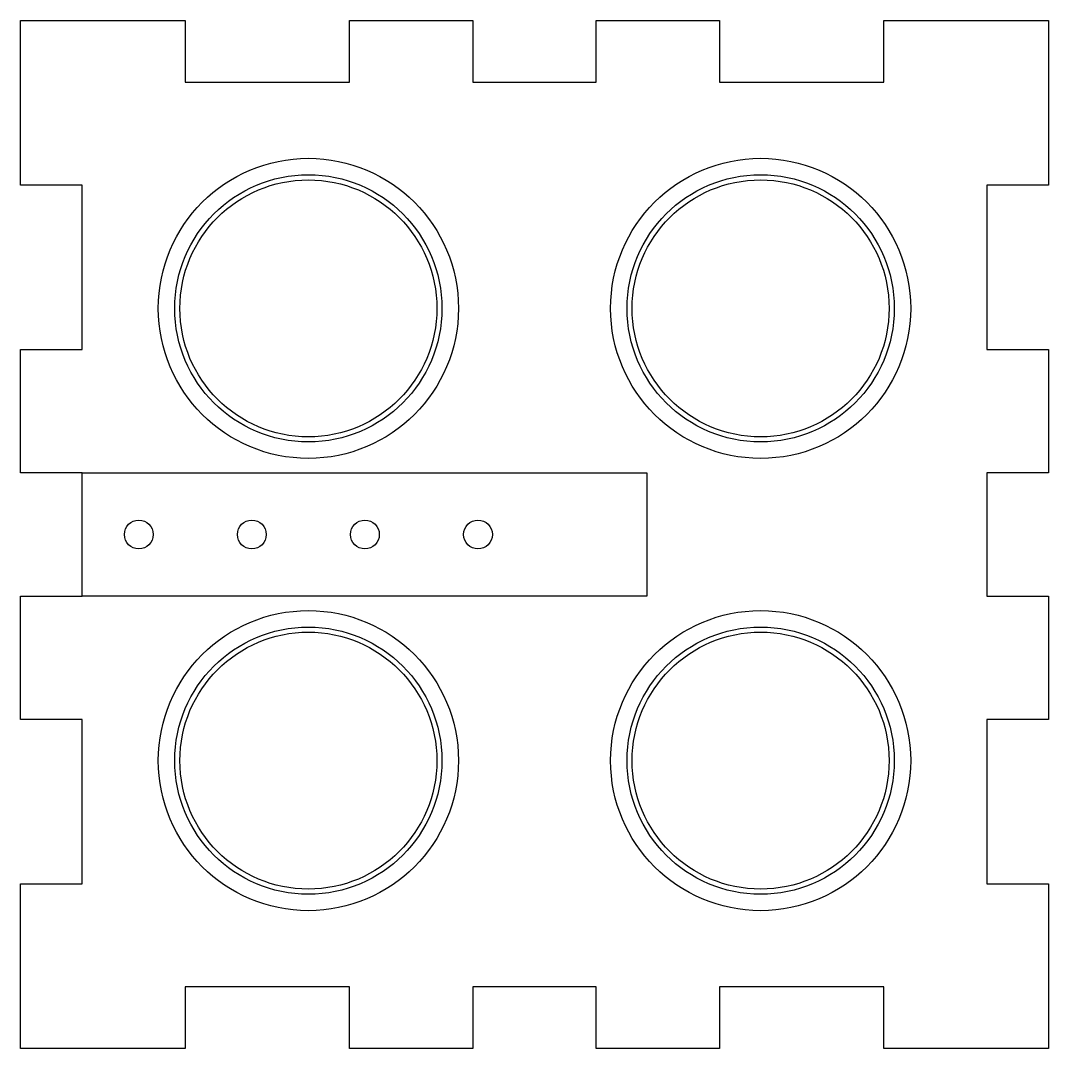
# Model space of a CAD drawing. Header units: millimetres. Extents: x -16.5 to 33.5, y 32.6 to 82.6.
import ezdxf

# ---------------------------------------------------------------- set-up
doc = ezdxf.new("R2010")
doc.units = ezdxf.units.MM
doc.layers.get('0').update_dxf_attribs({"linetype": 'CONTINUOUS'})

msp = doc.modelspace()

# ---------------------------------------------------------------- linework, layer by layer
for points in [[(33.458, 40.612), (33.458, 32.612), (25.457, 32.612), (25.457, 35.612), (17.458, 35.612), (17.458, 32.612), (11.458, 32.612), (11.458, 35.612), (5.457, 35.612), (5.457, 32.612), (-0.543, 32.612), (-0.543, 35.612), (-8.543, 35.612), (-8.543, 32.612), (-16.542, 32.612), (-16.542, 40.612), (-13.542, 40.612), (-13.542, 48.612), (-16.542, 48.612), (-16.542, 54.612), (-13.542, 54.612), (-13.542, 60.612), (-16.542, 60.612), (-16.542, 66.612), (-13.542, 66.612), (-13.542, 74.612), (-16.542, 74.612), (-16.542, 82.612), (-8.543, 82.612), (-8.543, 79.612), (-0.543, 79.612), (-0.543, 82.612), (5.457, 82.612), (5.457, 79.612), (11.458, 79.612), (11.458, 82.612), (17.458, 82.612), (17.458, 79.612), (25.457, 79.612), (25.457, 82.612), (33.458, 82.612), (33.458, 74.612), (30.458, 74.612), (30.458, 66.612), (33.458, 66.612), (33.458, 60.612), (30.458, 60.612), (30.458, 54.612), (33.458, 54.612), (33.458, 48.612), (30.458, 48.612), (30.458, 40.612)], [(13.919, 54.612), (-13.542, 54.612), (-13.542, 60.612), (13.919, 60.612)]]:
    msp.add_lwpolyline(points, close=True)
for centre, radius in [((-2.542, 68.612), 7.3), ((19.458, 68.612), 7.3), ((-2.542, 68.612), 6.5), ((19.458, 68.612), 6.5), ((-2.542, 68.612), 6.25), ((19.458, 68.612), 6.25), ((-10.792, 57.612), 0.7), ((-10.792, 57.612), 0.7), ((-5.292, 57.612), 0.7), ((-5.292, 57.612), 0.7), ((0.208, 57.612), 0.7), ((0.208, 57.612), 0.7), ((5.708, 57.612), 0.7), ((5.708, 57.612), 0.7), ((-2.542, 46.612), 7.3), ((19.458, 46.612), 7.3), ((-2.542, 46.612), 6.5), ((19.458, 46.612), 6.5), ((-2.542, 46.612), 6.25), ((19.458, 46.612), 6.25)]:
    msp.add_circle(centre, radius)

doc.saveas('drawing.dxf')
